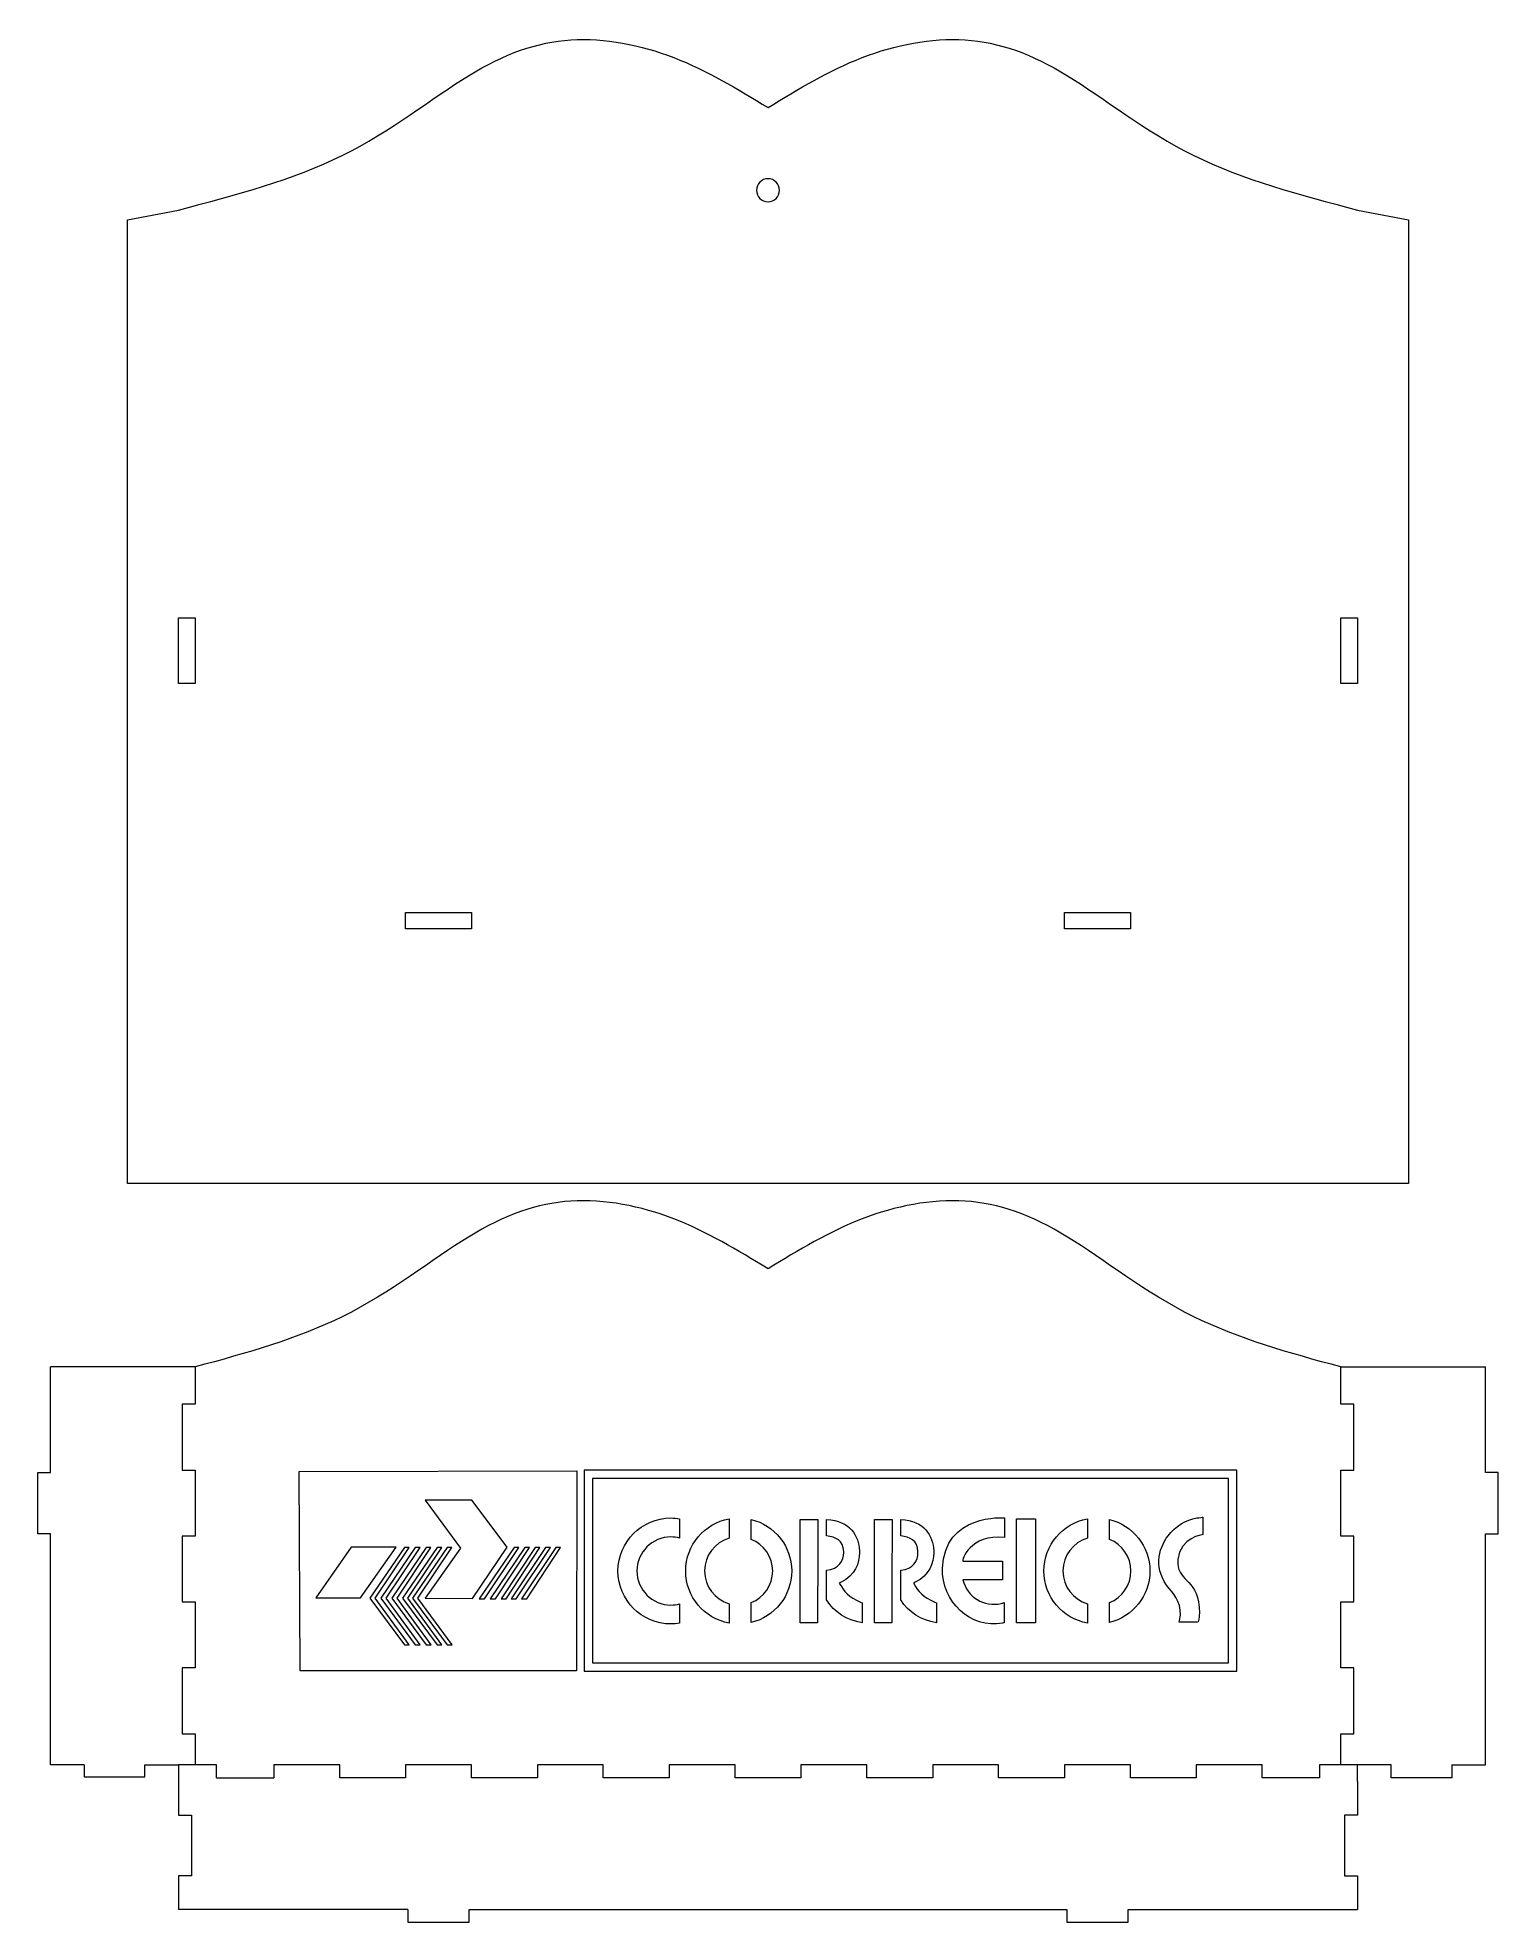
# Model space of a CAD drawing. Header units: centimetres. Extents: x -14.2 to 14.2, y -18.3 to 18.4.
import ezdxf

# ---------------------------------------------------------------- set-up
doc = ezdxf.new("R2010")
doc.units = ezdxf.units.CM
doc.header["$MEASUREMENT"] = 0
doc.layers.add('Camada 1', color=7, linetype='Continuous')

msp = doc.modelspace()

# ---------------------------------------------------------------- linework, layer by layer
at = {"layer": 'Camada 1', "color": 250, "lineweight": 20}
for points, knots in [([(-8.30733, 16.136), (-9.26344, 15.66425), (-10.38172, 15.36782), (-11.50001, 15.07136), (-11.50001, 15.07136), (-11.50001, 15.07136), (-12.5, 14.88146), (-12.5, 14.88146), (-12.5, 14.88146), (-12.5, 14.88146), (-12.5, -3.92024), (-12.5, -3.92024), (-12.5, -3.92024), (-12.5, -3.92024), (12.50001, -3.92024), (12.50001, -3.92024), (12.50001, -3.92024), (12.50001, -3.92024), (12.50001, 14.88146), (12.50001, 14.88146), (12.50001, 14.88146), (12.50001, 14.88146), (11.50002, 15.07136), (11.50002, 15.07136), (11.50002, 15.07136), (10.38173, 15.36782), (9.26345, 15.66425), (8.30734, 16.136), (8.30734, 16.136), (7.35123, 16.60776), (6.5573, 17.25482), (5.84649, 17.68993), (5.84649, 17.68993), (5.13567, 18.12504), (4.50795, 18.3482), (3.84571, 18.39095), (3.84571, 18.39095), (3.1835, 18.43369), (2.48677, 18.29604), (1.84006, 18.04604), (1.84006, 18.04604), (1.19336, 17.79604), (0.59668, 17.43369), (0.00001, 17.07136), (0.00001, 17.07136), (-0.59666, 17.43369), (-1.19335, 17.79604), (-1.84005, 18.04604), (-1.84005, 18.04604), (-2.48676, 18.29604), (-3.18349, 18.43369), (-3.8457, 18.39095), (-3.8457, 18.39095), (-4.50794, 18.3482), (-5.13566, 18.12504), (-5.84648, 17.68993), (-5.84648, 17.68993), (-6.55729, 17.25482), (-7.35122, 16.60776), (-8.30733, 16.136)], [0, 0, 0, 0, 0.0625, 0.0625, 0.0625, 0.0625, 0.125, 0.125, 0.125, 0.125, 0.1875, 0.1875, 0.1875, 0.1875, 0.25, 0.25, 0.25, 0.25, 0.3125, 0.3125, 0.3125, 0.3125, 0.375, 0.375, 0.375, 0.375, 0.4375, 0.4375, 0.4375, 0.4375, 0.5, 0.5, 0.5, 0.5, 0.5625, 0.5625, 0.5625, 0.5625, 0.625, 0.625, 0.625, 0.625, 0.6875, 0.6875, 0.6875, 0.6875, 0.75, 0.75, 0.75, 0.75, 0.8125, 0.8125, 0.8125, 0.8125, 0.875, 0.875, 0.875, 0.875, 1, 1, 1, 1]), ([(-0.22499, 15.45736), (-0.22499, 15.58162), (-0.12425, 15.68236), (0.00001, 15.68236), (0.00001, 15.68236), (0.12427, 15.68236), (0.22501, 15.58162), (0.22501, 15.45736), (0.22501, 15.45736), (0.22501, 15.33309), (0.12427, 15.23236), (0.00001, 15.23236), (0.00001, 15.23236), (-0.12425, 15.23236), (-0.22499, 15.33309), (-0.22499, 15.45736)], [0, 0, 0, 0, 0.2, 0.2, 0.2, 0.2, 0.4, 0.4, 0.4, 0.4, 0.6, 0.6, 0.6, 0.6, 1, 1, 1, 1]), ([(-11.5, 5.83172), (-11.5, 5.83172), (-11.18004, 5.83172), (-11.18004, 5.83172), (-11.18004, 5.83172), (-11.18004, 5.83172), (-11.18004, 7.11728), (-11.18004, 7.11728), (-11.18004, 7.11728), (-11.18004, 7.11728), (-11.5, 7.11728), (-11.5, 7.11728), (-11.5, 7.11728), (-11.5, 7.11728), (-11.5, 5.83172), (-11.5, 5.83172), (-11.5, 5.83172), (-11.5, 5.83172), (-11.5, 5.83172), (-11.5, 5.83172)], [0, 0, 0, 0, 0.16666667, 0.16666667, 0.16666667, 0.16666667, 0.33333333, 0.33333333, 0.33333333, 0.33333333, 0.5, 0.5, 0.5, 0.5, 0.66666667, 0.66666667, 0.66666667, 0.66666667, 1, 1, 1, 1]), ([(11.18005, 5.83172), (11.18005, 5.83172), (11.50001, 5.83172), (11.50001, 5.83172), (11.50001, 5.83172), (11.50001, 5.83172), (11.50001, 7.11728), (11.50001, 7.11728), (11.50001, 7.11728), (11.50001, 7.11728), (11.18005, 7.11728), (11.18005, 7.11728), (11.18005, 7.11728), (11.18005, 7.11728), (11.18005, 5.83172), (11.18005, 5.83172), (11.18005, 5.83172), (11.18005, 5.83172), (11.18005, 5.83172), (11.18005, 5.83172)], [0, 0, 0, 0, 0.16666667, 0.16666667, 0.16666667, 0.16666667, 0.33333333, 0.33333333, 0.33333333, 0.33333333, 0.5, 0.5, 0.5, 0.5, 0.66666667, 0.66666667, 0.66666667, 0.66666667, 1, 1, 1, 1]), ([(-7.07113, 1.0464), (-7.07113, 1.0464), (-5.78557, 1.0464), (-5.78557, 1.0464), (-5.78557, 1.0464), (-5.78557, 1.0464), (-5.78557, 1.36637), (-5.78557, 1.36637), (-5.78557, 1.36637), (-5.78557, 1.36637), (-7.07113, 1.36637), (-7.07113, 1.36637), (-7.07113, 1.36637), (-7.07113, 1.36637), (-7.07113, 1.0464), (-7.07113, 1.0464), (-7.07113, 1.0464), (-7.07113, 1.0464), (-7.07113, 1.0464), (-7.07113, 1.0464)], [0, 0, 0, 0, 0.16666667, 0.16666667, 0.16666667, 0.16666667, 0.33333333, 0.33333333, 0.33333333, 0.33333333, 0.5, 0.5, 0.5, 0.5, 0.66666667, 0.66666667, 0.66666667, 0.66666667, 1, 1, 1, 1]), ([(5.78556, 1.0464), (5.78556, 1.0464), (7.07112, 1.0464), (7.07112, 1.0464), (7.07112, 1.0464), (7.07112, 1.0464), (7.07112, 1.36637), (7.07112, 1.36637), (7.07112, 1.36637), (7.07112, 1.36637), (5.78556, 1.36637), (5.78556, 1.36637), (5.78556, 1.36637), (5.78556, 1.36637), (5.78556, 1.0464), (5.78556, 1.0464), (5.78556, 1.0464), (5.78556, 1.0464), (5.78556, 1.0464), (5.78556, 1.0464)], [0, 0, 0, 0, 0.16666667, 0.16666667, 0.16666667, 0.16666667, 0.33333333, 0.33333333, 0.33333333, 0.33333333, 0.5, 0.5, 0.5, 0.5, 0.66666667, 0.66666667, 0.66666667, 0.66666667, 1, 1, 1, 1])]:
    msp.add_open_spline(points, degree=3, knots=knots, dxfattribs=at)
at = {"layer": 'Camada 1', "color": 250, "lineweight": 9}
for points, knots in [([(11.18004, -15.26451), (11.18004, -15.26451), (11.18004, -14.65638), (11.18004, -14.65638), (11.18004, -14.65638), (11.18004, -14.65638), (11.43001, -14.65638), (11.43001, -14.65638), (11.43001, -14.65638), (11.43001, -14.65638), (11.43001, -13.37082), (11.43001, -13.37082), (11.43001, -13.37082), (11.43001, -13.37082), (11.18004, -13.37082), (11.18004, -13.37082), (11.18004, -13.37082), (11.18004, -13.37082), (11.18004, -12.08524), (11.18004, -12.08524), (11.18004, -12.08524), (11.18004, -12.08524), (11.43001, -12.08524), (11.43001, -12.08524), (11.43001, -12.08524), (11.43001, -12.08524), (11.43001, -10.79917), (11.43001, -10.79917), (11.43001, -10.79917), (11.43001, -10.79917), (11.18004, -10.79917), (11.18004, -10.79917), (11.18004, -10.79917), (11.18004, -10.79917), (11.18004, -9.51359), (11.18004, -9.51359), (11.18004, -9.51359), (11.18004, -9.51359), (11.43001, -9.51359), (11.43001, -9.51359), (11.43001, -9.51359), (11.43001, -9.51359), (11.43001, -8.22751), (11.43001, -8.22751), (11.43001, -8.22751), (11.43001, -8.22751), (11.18004, -8.22751), (11.18004, -8.22751), (11.18004, -8.22751), (11.18004, -8.22751), (11.18004, -7.49946), (11.18004, -7.49946), (11.18004, -7.49946), (10.16979, -7.22985), (9.17221, -6.94657), (8.30733, -6.51983), (8.30733, -6.51983), (7.35122, -6.04809), (6.5573, -5.40102), (5.84648, -4.96591), (5.84648, -4.96591), (5.13566, -4.5308), (4.50794, -4.30763), (3.84571, -4.26489), (3.84571, -4.26489), (3.18349, -4.22214), (2.48676, -4.35979), (1.84005, -4.60979), (1.84005, -4.60979), (1.19335, -4.85979), (0.59667, -5.22214), (0, -5.58447), (0, -5.58447), (-0.59668, -5.22214), (-1.19336, -4.85979), (-1.84006, -4.60979), (-1.84006, -4.60979), (-2.48677, -4.35979), (-3.1835, -4.22214), (-3.84572, -4.26489), (-3.84572, -4.26489), (-4.50795, -4.30763), (-5.13567, -4.5308), (-5.84649, -4.96591), (-5.84649, -4.96591), (-6.55731, -5.40102), (-7.35123, -6.04809), (-8.30734, -6.51983), (-8.30734, -6.51983), (-9.17222, -6.94657), (-10.16979, -7.22985), (-11.18004, -7.49946), (-11.18004, -7.49946), (-11.18004, -7.49946), (-11.18004, -8.22751), (-11.18004, -8.22751), (-11.18004, -8.22751), (-11.18004, -8.22751), (-11.43001, -8.22751), (-11.43001, -8.22751), (-11.43001, -8.22751), (-11.43001, -8.22751), (-11.43001, -9.51359), (-11.43001, -9.51359), (-11.43001, -9.51359), (-11.43001, -9.51359), (-11.18004, -9.51359), (-11.18004, -9.51359), (-11.18004, -9.51359), (-11.18004, -9.51359), (-11.18004, -10.79917), (-11.18004, -10.79917), (-11.18004, -10.79917), (-11.18004, -10.79917), (-11.43001, -10.79917), (-11.43001, -10.79917), (-11.43001, -10.79917), (-11.43001, -10.79917), (-11.43001, -12.08524), (-11.43001, -12.08524), (-11.43001, -12.08524), (-11.43001, -12.08524), (-11.18004, -12.08524), (-11.18004, -12.08524), (-11.18004, -12.08524), (-11.18004, -12.08524), (-11.18004, -13.37082), (-11.18004, -13.37082), (-11.18004, -13.37082), (-11.18004, -13.37082), (-11.43001, -13.37082), (-11.43001, -13.37082), (-11.43001, -13.37082), (-11.43001, -13.37082), (-11.43001, -14.65638), (-11.43001, -14.65638), (-11.43001, -14.65638), (-11.43001, -14.65638), (-11.18004, -14.65638), (-11.18004, -14.65638), (-11.18004, -14.65638), (-11.18004, -14.65638), (-11.18004, -15.26451), (-11.18004, -15.26451)], [0, 0, 0, 0, 0.02702703, 0.02702703, 0.02702703, 0.02702703, 0.05405405, 0.05405405, 0.05405405, 0.05405405, 0.08108108, 0.08108108, 0.08108108, 0.08108108, 0.10810811, 0.10810811, 0.10810811, 0.10810811, 0.13513514, 0.13513514, 0.13513514, 0.13513514, 0.16216216, 0.16216216, 0.16216216, 0.16216216, 0.18918919, 0.18918919, 0.18918919, 0.18918919, 0.21621622, 0.21621622, 0.21621622, 0.21621622, 0.24324324, 0.24324324, 0.24324324, 0.24324324, 0.27027027, 0.27027027, 0.27027027, 0.27027027, 0.2972973, 0.2972973, 0.2972973, 0.2972973, 0.32432432, 0.32432432, 0.32432432, 0.32432432, 0.35135135, 0.35135135, 0.35135135, 0.35135135, 0.37837838, 0.37837838, 0.37837838, 0.37837838, 0.40540541, 0.40540541, 0.40540541, 0.40540541, 0.43243243, 0.43243243, 0.43243243, 0.43243243, 0.45945946, 0.45945946, 0.45945946, 0.45945946, 0.48648649, 0.48648649, 0.48648649, 0.48648649, 0.51351351, 0.51351351, 0.51351351, 0.51351351, 0.54054054, 0.54054054, 0.54054054, 0.54054054, 0.56756757, 0.56756757, 0.56756757, 0.56756757, 0.59459459, 0.59459459, 0.59459459, 0.59459459, 0.62162162, 0.62162162, 0.62162162, 0.62162162, 0.64864865, 0.64864865, 0.64864865, 0.64864865, 0.67567568, 0.67567568, 0.67567568, 0.67567568, 0.7027027, 0.7027027, 0.7027027, 0.7027027, 0.72972973, 0.72972973, 0.72972973, 0.72972973, 0.75675676, 0.75675676, 0.75675676, 0.75675676, 0.78378378, 0.78378378, 0.78378378, 0.78378378, 0.81081081, 0.81081081, 0.81081081, 0.81081081, 0.83783784, 0.83783784, 0.83783784, 0.83783784, 0.86486486, 0.86486486, 0.86486486, 0.86486486, 0.89189189, 0.89189189, 0.89189189, 0.89189189, 0.91891892, 0.91891892, 0.91891892, 0.91891892, 0.94594595, 0.94594595, 0.94594595, 0.94594595, 1, 1, 1, 1]), ([(-13.34177, -15.26451), (-13.34177, -15.26451), (-14.00001, -15.26451), (-14.00001, -15.26451), (-14.00001, -15.26451), (-14.00001, -15.26451), (-14.00001, -10.75638), (-14.00001, -10.75638), (-14.00001, -10.75638), (-14.00001, -10.75638), (-14.24998, -10.75638), (-14.24998, -10.75638), (-14.24998, -10.75638), (-14.24998, -10.75638), (-14.24998, -9.55637), (-14.24998, -9.55637), (-14.24998, -9.55637), (-14.24998, -9.55637), (-14.00001, -9.55637), (-14.00001, -9.55637), (-14.00001, -9.55637), (-14.00001, -9.55637), (-14.00001, -7.49946), (-14.00001, -7.49946)], [0, 0, 0, 0, 0.14285714, 0.14285714, 0.14285714, 0.14285714, 0.28571429, 0.28571429, 0.28571429, 0.28571429, 0.42857143, 0.42857143, 0.42857143, 0.42857143, 0.57142857, 0.57142857, 0.57142857, 0.57142857, 0.71428571, 0.71428571, 0.71428571, 0.71428571, 1, 1, 1, 1]), ([(13.34177, -15.26451), (13.34177, -15.26451), (14.00001, -15.26451), (14.00001, -15.26451), (14.00001, -15.26451), (14.00001, -15.26451), (14.00001, -10.75638), (14.00001, -10.75638), (14.00001, -10.75638), (14.00001, -10.75638), (14.24998, -10.75638), (14.24998, -10.75638), (14.24998, -10.75638), (14.24998, -10.75638), (14.24998, -9.55637), (14.24998, -9.55637), (14.24998, -9.55637), (14.24998, -9.55637), (14.00001, -9.55637), (14.00001, -9.55637), (14.00001, -9.55637), (14.00001, -9.55637), (14.00001, -7.49946), (14.00001, -7.49946)], [0, 0, 0, 0, 0.14285714, 0.14285714, 0.14285714, 0.14285714, 0.28571429, 0.28571429, 0.28571429, 0.28571429, 0.42857143, 0.42857143, 0.42857143, 0.42857143, 0.57142857, 0.57142857, 0.57142857, 0.57142857, 0.71428571, 0.71428571, 0.71428571, 0.71428571, 1, 1, 1, 1]), ([(-6.69232, -12.01365), (-6.69232, -12.01365), (-5.99973, -11.03274), (-5.99973, -11.03274), (-5.99973, -11.03274), (-5.99973, -11.03274), (-6.68731, -10.09758), (-6.68731, -10.09758), (-6.68731, -10.09758), (-6.68731, -10.09758), (-5.78175, -10.09758), (-5.78175, -10.09758), (-5.78175, -10.09758), (-5.78175, -10.09758), (-5.08724, -11.01789), (-5.08724, -11.01789), (-5.08724, -11.01789), (-5.08724, -11.01789), (-5.76287, -12.01496), (-5.76287, -12.01496), (-5.76287, -12.01496), (-5.76287, -12.01496), (-6.69232, -12.01365), (-6.69232, -12.01365)], [0, 0, 0, 0, 0.14285714, 0.14285714, 0.14285714, 0.14285714, 0.28571429, 0.28571429, 0.28571429, 0.28571429, 0.42857143, 0.42857143, 0.42857143, 0.42857143, 0.57142857, 0.57142857, 0.57142857, 0.57142857, 0.71428571, 0.71428571, 0.71428571, 0.71428571, 1, 1, 1, 1]), ([(-1.7283, -10.8375), (-1.7283, -10.8375), (-1.7283, -10.45991), (-1.7283, -10.45991), (-1.7283, -10.45991), (-1.78208, -10.45129), (-1.83725, -10.4468), (-1.89346, -10.4468), (-1.89346, -10.4468), (-2.46451, -10.4468), (-2.92744, -10.90974), (-2.92744, -11.48079), (-2.92744, -11.48079), (-2.92744, -12.05184), (-2.46451, -12.51477), (-1.89346, -12.51477), (-1.89346, -12.51477), (-1.83725, -12.51477), (-1.78208, -12.51028), (-1.7283, -12.50164), (-1.7283, -12.50164), (-1.7283, -12.50164), (-1.7283, -12.12408), (-1.7283, -12.12408), (-1.7283, -12.12408), (-1.7811, -12.13759), (-1.83643, -12.14478), (-1.89346, -12.14478), (-1.89346, -12.14478), (-2.26018, -12.14478), (-2.55746, -11.8475), (-2.55746, -11.48079), (-2.55746, -11.48079), (-2.55746, -11.11408), (-2.26018, -10.8168), (-1.89346, -10.8168), (-1.89346, -10.8168), (-1.83643, -10.8168), (-1.7811, -10.82397), (-1.7283, -10.8375)], [0, 0, 0, 0, 0.09090909, 0.09090909, 0.09090909, 0.09090909, 0.18181818, 0.18181818, 0.18181818, 0.18181818, 0.27272727, 0.27272727, 0.27272727, 0.27272727, 0.36363636, 0.36363636, 0.36363636, 0.36363636, 0.45454545, 0.45454545, 0.45454545, 0.45454545, 0.54545455, 0.54545455, 0.54545455, 0.54545455, 0.63636364, 0.63636364, 0.63636364, 0.63636364, 0.72727273, 0.72727273, 0.72727273, 0.72727273, 0.81818182, 0.81818182, 0.81818182, 0.81818182, 1, 1, 1, 1]), ([(-0.75864, -12.11822), (-1.03453, -12.0376), (-1.23607, -11.78273), (-1.23607, -11.48079), (-1.23607, -11.48079), (-1.23607, -11.17886), (-1.03453, -10.92398), (-0.75864, -10.84336), (-0.75864, -10.84336), (-0.75864, -10.84336), (-0.75864, -10.46359), (-0.75864, -10.46359), (-0.75864, -10.46359), (-1.24064, -10.55142), (-1.60606, -10.97344), (-1.60606, -11.48079), (-1.60606, -11.48079), (-1.60606, -11.98813), (-1.24064, -12.41015), (-0.75864, -12.49799), (-0.75864, -12.49799), (-0.75864, -12.49799), (-0.75864, -12.11822), (-0.75864, -12.11822)], [0, 0, 0, 0, 0.14285714, 0.14285714, 0.14285714, 0.14285714, 0.28571429, 0.28571429, 0.28571429, 0.28571429, 0.42857143, 0.42857143, 0.42857143, 0.42857143, 0.57142857, 0.57142857, 0.57142857, 0.57142857, 0.71428571, 0.71428571, 0.71428571, 0.71428571, 1, 1, 1, 1]), ([(-0.32595, -12.4853), (0.12627, -12.37488), (0.46192, -11.96703), (0.46192, -11.48079), (0.46192, -11.48079), (0.46192, -10.99455), (0.12627, -10.58671), (-0.32595, -10.47628), (-0.32595, -10.47628), (-0.32595, -10.47628), (-0.32595, -10.86391), (-0.32595, -10.86391), (-0.32595, -10.86391), (-0.08109, -10.96169), (0.09192, -11.20103), (0.09192, -11.48079), (0.09192, -11.48079), (0.09192, -11.76055), (-0.08109, -11.99989), (-0.32595, -12.09768), (-0.32595, -12.09768), (-0.32595, -12.09768), (-0.32595, -12.4853), (-0.32595, -12.4853)], [0, 0, 0, 0, 0.14285714, 0.14285714, 0.14285714, 0.14285714, 0.28571429, 0.28571429, 0.28571429, 0.28571429, 0.42857143, 0.42857143, 0.42857143, 0.42857143, 0.57142857, 0.57142857, 0.57142857, 0.57142857, 0.71428571, 0.71428571, 0.71428571, 0.71428571, 1, 1, 1, 1]), ([(0.62942, -10.47789), (0.62942, -10.47789), (0.63005, -12.49367), (0.63005, -12.49367), (0.63005, -12.49367), (0.63005, -12.49367), (0.966, -12.49367), (0.966, -12.49367), (0.966, -12.49367), (0.966, -12.49367), (0.96453, -11.77612), (0.96453, -11.77612), (0.96453, -11.77612), (0.96453, -11.77612), (0.97015, -11.77612), (0.97015, -11.77612), (0.97015, -11.77612), (0.97015, -11.77612), (0.97015, -11.46919), (0.97015, -11.46919), (0.97015, -11.46919), (0.97015, -11.46919), (0.97109, -10.78436), (0.97109, -10.78436), (0.97109, -10.78436), (0.97109, -10.78436), (0.97109, -10.47776), (0.97109, -10.47776), (0.97109, -10.47776), (0.97109, -10.47776), (0.62942, -10.47789), (0.62942, -10.47789)], [0, 0, 0, 0, 0.11111111, 0.11111111, 0.11111111, 0.11111111, 0.22222222, 0.22222222, 0.22222222, 0.22222222, 0.33333333, 0.33333333, 0.33333333, 0.33333333, 0.44444444, 0.44444444, 0.44444444, 0.44444444, 0.55555556, 0.55555556, 0.55555556, 0.55555556, 0.66666667, 0.66666667, 0.66666667, 0.66666667, 0.77777778, 0.77777778, 0.77777778, 0.77777778, 1, 1, 1, 1]), ([(1.14301, -11.46682), (1.14301, -11.46682), (1.14301, -12.04583), (1.14301, -12.04583), (1.14301, -12.04583), (1.29552, -12.28473), (1.54025, -12.44526), (1.83701, -12.49217), (1.83701, -12.49217), (1.83701, -12.49217), (1.83701, -12.10238), (1.83701, -12.10238), (1.83701, -12.10238), (1.83701, -12.10238), (1.80675, -12.09007), (1.80675, -12.09007), (1.80675, -12.09007), (1.57744, -11.99577), (1.47491, -11.86268), (1.4033, -11.73829), (1.4033, -11.73829), (1.4033, -11.73829), (1.39098, -11.71654), (1.39098, -11.71654), (1.39098, -11.71654), (1.39098, -11.71654), (1.40533, -11.71012), (1.4256, -11.7005), (1.4256, -11.7005), (1.70142, -11.56969), (1.78262, -11.32133), (1.78608, -11.12348), (1.78608, -11.12348), (1.78631, -11.11052), (1.78613, -11.09749), (1.78555, -11.08437), (1.78555, -11.08437), (1.77266, -10.79548), (1.60038, -10.49276), (1.14301, -10.47823), (1.14301, -10.47823), (1.14301, -10.47823), (1.14301, -10.79506), (1.14301, -10.79506), (1.14301, -10.79506), (1.31816, -10.81715), (1.4719, -10.88443), (1.47735, -11.09963), (1.47735, -11.09963), (1.47749, -11.10566), (1.47749, -11.1117), (1.47732, -11.11774), (1.47732, -11.11774), (1.47297, -11.27681), (1.39372, -11.44505), (1.14301, -11.46682)], [0, 0, 0, 0, 0.06666667, 0.06666667, 0.06666667, 0.06666667, 0.13333333, 0.13333333, 0.13333333, 0.13333333, 0.2, 0.2, 0.2, 0.2, 0.26666667, 0.26666667, 0.26666667, 0.26666667, 0.33333333, 0.33333333, 0.33333333, 0.33333333, 0.4, 0.4, 0.4, 0.4, 0.46666667, 0.46666667, 0.46666667, 0.46666667, 0.53333333, 0.53333333, 0.53333333, 0.53333333, 0.6, 0.6, 0.6, 0.6, 0.66666667, 0.66666667, 0.66666667, 0.66666667, 0.73333333, 0.73333333, 0.73333333, 0.73333333, 0.8, 0.8, 0.8, 0.8, 0.86666667, 0.86666667, 0.86666667, 0.86666667, 1, 1, 1, 1]), ([(2.07823, -10.47789), (2.07823, -10.47789), (2.07886, -12.49367), (2.07886, -12.49367), (2.07886, -12.49367), (2.07886, -12.49367), (2.41483, -12.49367), (2.41483, -12.49367), (2.41483, -12.49367), (2.41483, -12.49367), (2.41336, -11.77612), (2.41336, -11.77612), (2.41336, -11.77612), (2.41336, -11.77612), (2.41896, -11.77612), (2.41896, -11.77612), (2.41896, -11.77612), (2.41896, -11.77612), (2.41896, -11.46919), (2.41896, -11.46919), (2.41896, -11.46919), (2.41896, -11.46919), (2.41991, -10.78436), (2.41991, -10.78436), (2.41991, -10.78436), (2.41991, -10.78436), (2.41991, -10.47776), (2.41991, -10.47776), (2.41991, -10.47776), (2.41991, -10.47776), (2.07823, -10.47789), (2.07823, -10.47789)], [0, 0, 0, 0, 0.11111111, 0.11111111, 0.11111111, 0.11111111, 0.22222222, 0.22222222, 0.22222222, 0.22222222, 0.33333333, 0.33333333, 0.33333333, 0.33333333, 0.44444444, 0.44444444, 0.44444444, 0.44444444, 0.55555556, 0.55555556, 0.55555556, 0.55555556, 0.66666667, 0.66666667, 0.66666667, 0.66666667, 0.77777778, 0.77777778, 0.77777778, 0.77777778, 1, 1, 1, 1]), ([(2.59183, -11.46682), (2.59183, -11.46682), (2.59183, -12.04583), (2.59183, -12.04583), (2.59183, -12.04583), (2.74434, -12.28473), (2.98907, -12.44526), (3.28583, -12.49217), (3.28583, -12.49217), (3.28583, -12.49217), (3.28583, -12.10238), (3.28583, -12.10238), (3.28583, -12.10238), (3.28583, -12.10238), (3.25557, -12.09007), (3.25557, -12.09007), (3.25557, -12.09007), (3.02625, -11.99577), (2.92374, -11.86268), (2.85212, -11.73829), (2.85212, -11.73829), (2.85212, -11.73829), (2.83979, -11.71654), (2.83979, -11.71654), (2.83979, -11.71654), (2.83979, -11.71654), (2.85414, -11.71012), (2.87443, -11.7005), (2.87443, -11.7005), (3.15024, -11.56969), (3.23145, -11.32133), (3.23489, -11.12348), (3.23489, -11.12348), (3.23513, -11.11052), (3.23496, -11.09749), (3.23437, -11.08437), (3.23437, -11.08437), (3.22147, -10.79548), (3.0492, -10.49276), (2.59183, -10.47823), (2.59183, -10.47823), (2.59183, -10.47823), (2.59183, -10.79506), (2.59183, -10.79506), (2.59183, -10.79506), (2.76698, -10.81715), (2.92071, -10.88443), (2.92616, -11.09963), (2.92616, -11.09963), (2.92631, -11.10566), (2.92631, -11.1117), (2.92615, -11.11774), (2.92615, -11.11774), (2.9218, -11.27681), (2.84254, -11.44505), (2.59183, -11.46682)], [0, 0, 0, 0, 0.06666667, 0.06666667, 0.06666667, 0.06666667, 0.13333333, 0.13333333, 0.13333333, 0.13333333, 0.2, 0.2, 0.2, 0.2, 0.26666667, 0.26666667, 0.26666667, 0.26666667, 0.33333333, 0.33333333, 0.33333333, 0.33333333, 0.4, 0.4, 0.4, 0.4, 0.46666667, 0.46666667, 0.46666667, 0.46666667, 0.53333333, 0.53333333, 0.53333333, 0.53333333, 0.6, 0.6, 0.6, 0.6, 0.66666667, 0.66666667, 0.66666667, 0.66666667, 0.73333333, 0.73333333, 0.73333333, 0.73333333, 0.8, 0.8, 0.8, 0.8, 0.86666667, 0.86666667, 0.86666667, 0.86666667, 1, 1, 1, 1]), ([(4.60765, -12.49093), (4.60765, -12.49093), (4.60765, -12.09838), (4.60765, -12.09838), (4.60765, -12.09838), (4.58816, -12.10498), (4.57144, -12.10978), (4.5514, -12.1145), (4.5514, -12.1145), (4.21708, -12.1935), (3.88201, -11.98652), (3.803, -11.65221), (3.803, -11.65221), (3.803, -11.65221), (4.57855, -11.65599), (4.57855, -11.65599), (4.57855, -11.65599), (4.57855, -11.65599), (4.57497, -11.29085), (4.57497, -11.29085), (4.57497, -11.29085), (4.57497, -11.29085), (3.80535, -11.28666), (3.80535, -11.28666), (3.80535, -11.28666), (3.76592, -11.28645), (3.94478, -10.75109), (4.6118, -10.82934), (4.6118, -10.82934), (4.6118, -10.82934), (4.6118, -10.44452), (4.6118, -10.44452), (4.6118, -10.44452), (4.6118, -10.44141), (3.44311, -10.35959), (3.40484, -11.42771), (3.40484, -11.42771), (3.3819, -12.06754), (3.95587, -12.62238), (4.57367, -12.49792), (4.57367, -12.49792), (4.59395, -12.49384), (4.60765, -12.49093), (4.60765, -12.49093)], [0, 0, 0, 0, 0.08333333, 0.08333333, 0.08333333, 0.08333333, 0.16666667, 0.16666667, 0.16666667, 0.16666667, 0.25, 0.25, 0.25, 0.25, 0.33333333, 0.33333333, 0.33333333, 0.33333333, 0.41666667, 0.41666667, 0.41666667, 0.41666667, 0.5, 0.5, 0.5, 0.5, 0.58333333, 0.58333333, 0.58333333, 0.58333333, 0.66666667, 0.66666667, 0.66666667, 0.66666667, 0.75, 0.75, 0.75, 0.75, 0.83333333, 0.83333333, 0.83333333, 0.83333333, 1, 1, 1, 1]), ([(4.84695, -12.49512), (4.84695, -12.49512), (5.22035, -12.49512), (5.22035, -12.49512), (5.22035, -12.49512), (5.22035, -12.49512), (5.22035, -10.46476), (5.22035, -10.46476), (5.22035, -10.46476), (5.22035, -10.46476), (4.84695, -10.46476), (4.84695, -10.46476), (4.84695, -10.46476), (4.84695, -10.46476), (4.84695, -12.49512), (4.84695, -12.49512)], [0, 0, 0, 0, 0.2, 0.2, 0.2, 0.2, 0.4, 0.4, 0.4, 0.4, 0.6, 0.6, 0.6, 0.6, 1, 1, 1, 1]), ([(6.23098, -12.11822), (5.95509, -12.0376), (5.75356, -11.78273), (5.75356, -11.48079), (5.75356, -11.48079), (5.75356, -11.17886), (5.95509, -10.92398), (6.23098, -10.84336), (6.23098, -10.84336), (6.23098, -10.84336), (6.23098, -10.46359), (6.23098, -10.46359), (6.23098, -10.46359), (5.74898, -10.55142), (5.38357, -10.97344), (5.38357, -11.48079), (5.38357, -11.48079), (5.38357, -11.98813), (5.74898, -12.41015), (6.23098, -12.49799), (6.23098, -12.49799), (6.23098, -12.49799), (6.23098, -12.11822), (6.23098, -12.11822)], [0, 0, 0, 0, 0.14285714, 0.14285714, 0.14285714, 0.14285714, 0.28571429, 0.28571429, 0.28571429, 0.28571429, 0.42857143, 0.42857143, 0.42857143, 0.42857143, 0.57142857, 0.57142857, 0.57142857, 0.57142857, 0.71428571, 0.71428571, 0.71428571, 0.71428571, 1, 1, 1, 1]), ([(6.66367, -12.4853), (7.11589, -12.37488), (7.45153, -11.96703), (7.45153, -11.48079), (7.45153, -11.48079), (7.45153, -10.99455), (7.11589, -10.58671), (6.66367, -10.47628), (6.66367, -10.47628), (6.66367, -10.47628), (6.66367, -10.86391), (6.66367, -10.86391), (6.66367, -10.86391), (6.90852, -10.96169), (7.08154, -11.20103), (7.08154, -11.48079), (7.08154, -11.48079), (7.08154, -11.76055), (6.90852, -11.99989), (6.66367, -12.09768), (6.66367, -12.09768), (6.66367, -12.09768), (6.66367, -12.4853), (6.66367, -12.4853)], [0, 0, 0, 0, 0.14285714, 0.14285714, 0.14285714, 0.14285714, 0.28571429, 0.28571429, 0.28571429, 0.28571429, 0.42857143, 0.42857143, 0.42857143, 0.42857143, 0.57142857, 0.57142857, 0.57142857, 0.57142857, 0.71428571, 0.71428571, 0.71428571, 0.71428571, 1, 1, 1, 1]), ([(8.48528, -10.76823), (8.48528, -10.76823), (8.48642, -10.43074), (8.48642, -10.43074), (8.48642, -10.43074), (8.48642, -10.43074), (8.41606, -10.43928), (8.36958, -10.44679), (8.36958, -10.44679), (8.15842, -10.48089), (7.94688, -10.60947), (7.80631, -10.79268), (7.80631, -10.79268), (7.6054, -11.05457), (7.52334, -11.46309), (7.82912, -11.8223), (7.82912, -11.8223), (7.94046, -11.95308), (8.10175, -12.15453), (8.02926, -12.44862), (8.02926, -12.44862), (8.02475, -12.46692), (8.02117, -12.4808), (8.02117, -12.4808), (8.02117, -12.4808), (8.02117, -12.4808), (8.11085, -12.47848), (8.20057, -12.47707), (8.20057, -12.47707), (8.29334, -12.47562), (8.39235, -12.47849), (8.39404, -12.47456), (8.39404, -12.47456), (8.41898, -12.41612), (8.41992, -12.27654), (8.41299, -12.1866), (8.41299, -12.1866), (8.36829, -11.60701), (7.95905, -11.68358), (7.99862, -11.25902), (7.99862, -11.25902), (8.04024, -10.81254), (8.48524, -10.78005), (8.48528, -10.76823)], [0, 0, 0, 0, 0.08333333, 0.08333333, 0.08333333, 0.08333333, 0.16666667, 0.16666667, 0.16666667, 0.16666667, 0.25, 0.25, 0.25, 0.25, 0.33333333, 0.33333333, 0.33333333, 0.33333333, 0.41666667, 0.41666667, 0.41666667, 0.41666667, 0.5, 0.5, 0.5, 0.5, 0.58333333, 0.58333333, 0.58333333, 0.58333333, 0.66666667, 0.66666667, 0.66666667, 0.66666667, 0.75, 0.75, 0.75, 0.75, 0.83333333, 0.83333333, 0.83333333, 0.83333333, 1, 1, 1, 1]), ([(-7.9527, -12.00347), (-7.9527, -12.00347), (-8.82065, -12.00324), (-8.82065, -12.00324), (-8.82065, -12.00324), (-8.82065, -12.00324), (-8.13322, -11.01803), (-8.13322, -11.01803), (-8.13322, -11.01803), (-8.13322, -11.01803), (-7.25446, -11.01666), (-7.25446, -11.01666), (-7.25446, -11.01666), (-7.25446, -11.01666), (-7.9527, -12.00347), (-7.9527, -12.00347)], [0, 0, 0, 0, 0.2, 0.2, 0.2, 0.2, 0.4, 0.4, 0.4, 0.4, 0.6, 0.6, 0.6, 0.6, 1, 1, 1, 1]), ([(-7.00097, -11.02554), (-7.00097, -11.02554), (-7.66305, -12.00821), (-7.66305, -12.00821), (-7.66305, -12.00821), (-7.66305, -12.00821), (-6.9992, -12.92116), (-6.9992, -12.92116), (-6.9992, -12.92116), (-6.9992, -12.92116), (-7.09446, -12.92451), (-7.09446, -12.92451), (-7.09446, -12.92451), (-7.09446, -12.92451), (-7.76741, -12.01291), (-7.76741, -12.01291), (-7.76741, -12.01291), (-7.76741, -12.01291), (-7.09353, -11.02346), (-7.09353, -11.02346), (-7.09353, -11.02346), (-7.09353, -11.02346), (-7.00097, -11.02554), (-7.00097, -11.02554)], [0, 0, 0, 0, 0.14285714, 0.14285714, 0.14285714, 0.14285714, 0.28571429, 0.28571429, 0.28571429, 0.28571429, 0.42857143, 0.42857143, 0.42857143, 0.42857143, 0.57142857, 0.57142857, 0.57142857, 0.57142857, 0.71428571, 0.71428571, 0.71428571, 0.71428571, 1, 1, 1, 1]), ([(-6.78881, -11.02554), (-6.78881, -11.02554), (-7.45089, -12.00821), (-7.45089, -12.00821), (-7.45089, -12.00821), (-7.45089, -12.00821), (-6.78704, -12.92116), (-6.78704, -12.92116), (-6.78704, -12.92116), (-6.78704, -12.92116), (-6.88231, -12.92451), (-6.88231, -12.92451), (-6.88231, -12.92451), (-6.88231, -12.92451), (-7.55524, -12.01291), (-7.55524, -12.01291), (-7.55524, -12.01291), (-7.55524, -12.01291), (-6.88137, -11.02346), (-6.88137, -11.02346), (-6.88137, -11.02346), (-6.88137, -11.02346), (-6.78881, -11.02554), (-6.78881, -11.02554)], [0, 0, 0, 0, 0.14285714, 0.14285714, 0.14285714, 0.14285714, 0.28571429, 0.28571429, 0.28571429, 0.28571429, 0.42857143, 0.42857143, 0.42857143, 0.42857143, 0.57142857, 0.57142857, 0.57142857, 0.57142857, 0.71428571, 0.71428571, 0.71428571, 0.71428571, 1, 1, 1, 1]), ([(-6.57664, -11.02554), (-6.57664, -11.02554), (-7.23872, -12.00821), (-7.23872, -12.00821), (-7.23872, -12.00821), (-7.23872, -12.00821), (-6.57487, -12.92116), (-6.57487, -12.92116), (-6.57487, -12.92116), (-6.57487, -12.92116), (-6.67014, -12.92451), (-6.67014, -12.92451), (-6.67014, -12.92451), (-6.67014, -12.92451), (-7.34308, -12.01291), (-7.34308, -12.01291), (-7.34308, -12.01291), (-7.34308, -12.01291), (-6.66922, -11.02346), (-6.66922, -11.02346), (-6.66922, -11.02346), (-6.66922, -11.02346), (-6.57664, -11.02554), (-6.57664, -11.02554)], [0, 0, 0, 0, 0.14285714, 0.14285714, 0.14285714, 0.14285714, 0.28571429, 0.28571429, 0.28571429, 0.28571429, 0.42857143, 0.42857143, 0.42857143, 0.42857143, 0.57142857, 0.57142857, 0.57142857, 0.57142857, 0.71428571, 0.71428571, 0.71428571, 0.71428571, 1, 1, 1, 1]), ([(-6.36448, -11.02554), (-6.36448, -11.02554), (-7.02657, -12.00821), (-7.02657, -12.00821), (-7.02657, -12.00821), (-7.02657, -12.00821), (-6.36271, -12.92116), (-6.36271, -12.92116), (-6.36271, -12.92116), (-6.36271, -12.92116), (-6.45797, -12.92451), (-6.45797, -12.92451), (-6.45797, -12.92451), (-6.45797, -12.92451), (-7.13092, -12.01291), (-7.13092, -12.01291), (-7.13092, -12.01291), (-7.13092, -12.01291), (-6.45705, -11.02346), (-6.45705, -11.02346), (-6.45705, -11.02346), (-6.45705, -11.02346), (-6.36448, -11.02554), (-6.36448, -11.02554)], [0, 0, 0, 0, 0.14285714, 0.14285714, 0.14285714, 0.14285714, 0.28571429, 0.28571429, 0.28571429, 0.28571429, 0.42857143, 0.42857143, 0.42857143, 0.42857143, 0.57142857, 0.57142857, 0.57142857, 0.57142857, 0.71428571, 0.71428571, 0.71428571, 0.71428571, 1, 1, 1, 1]), ([(-6.16747, -11.02554), (-6.16747, -11.02554), (-6.82956, -12.00821), (-6.82956, -12.00821), (-6.82956, -12.00821), (-6.82956, -12.00821), (-6.16571, -12.92116), (-6.16571, -12.92116), (-6.16571, -12.92116), (-6.16571, -12.92116), (-6.26097, -12.92451), (-6.26097, -12.92451), (-6.26097, -12.92451), (-6.26097, -12.92451), (-6.93391, -12.01291), (-6.93391, -12.01291), (-6.93391, -12.01291), (-6.93391, -12.01291), (-6.26005, -11.02346), (-6.26005, -11.02346), (-6.26005, -11.02346), (-6.26005, -11.02346), (-6.16747, -11.02554), (-6.16747, -11.02554)], [0, 0, 0, 0, 0.14285714, 0.14285714, 0.14285714, 0.14285714, 0.28571429, 0.28571429, 0.28571429, 0.28571429, 0.42857143, 0.42857143, 0.42857143, 0.42857143, 0.57142857, 0.57142857, 0.57142857, 0.57142857, 0.71428571, 0.71428571, 0.71428571, 0.71428571, 1, 1, 1, 1]), ([(-5.63279, -12.02404), (-5.63279, -12.02404), (-4.95327, -11.02346), (-4.95327, -11.02346), (-4.95327, -11.02346), (-4.95327, -11.02346), (-4.8607, -11.02561), (-4.8607, -11.02561), (-4.8607, -11.02561), (-4.8607, -11.02561), (-5.53178, -12.02404), (-5.53178, -12.02404), (-5.53178, -12.02404), (-5.53178, -12.02404), (-5.63279, -12.02404), (-5.63279, -12.02404)], [0, 0, 0, 0, 0.2, 0.2, 0.2, 0.2, 0.4, 0.4, 0.4, 0.4, 0.6, 0.6, 0.6, 0.6, 1, 1, 1, 1]), ([(-5.42063, -12.02404), (-5.42063, -12.02404), (-4.7454, -11.02346), (-4.7454, -11.02346), (-4.7454, -11.02346), (-4.7454, -11.02346), (-4.65283, -11.02561), (-4.65283, -11.02561), (-4.65283, -11.02561), (-4.65283, -11.02561), (-5.31962, -12.02404), (-5.31962, -12.02404), (-5.31962, -12.02404), (-5.31962, -12.02404), (-5.42063, -12.02404), (-5.42063, -12.02404)], [0, 0, 0, 0, 0.2, 0.2, 0.2, 0.2, 0.4, 0.4, 0.4, 0.4, 0.6, 0.6, 0.6, 0.6, 1, 1, 1, 1]), ([(-5.20847, -12.02404), (-5.20847, -12.02404), (-4.54183, -11.02346), (-4.54183, -11.02346), (-4.54183, -11.02346), (-4.54183, -11.02346), (-4.44926, -11.02561), (-4.44926, -11.02561), (-4.44926, -11.02561), (-4.44926, -11.02561), (-5.10746, -12.02404), (-5.10746, -12.02404), (-5.10746, -12.02404), (-5.10746, -12.02404), (-5.20847, -12.02404), (-5.20847, -12.02404)], [0, 0, 0, 0, 0.2, 0.2, 0.2, 0.2, 0.4, 0.4, 0.4, 0.4, 0.6, 0.6, 0.6, 0.6, 1, 1, 1, 1]), ([(-5.01346, -12.02404), (-5.01346, -12.02404), (-4.33824, -11.02346), (-4.33824, -11.02346), (-4.33824, -11.02346), (-4.33824, -11.02346), (-4.24568, -11.02561), (-4.24568, -11.02561), (-4.24568, -11.02561), (-4.24568, -11.02561), (-4.91246, -12.02404), (-4.91246, -12.02404), (-4.91246, -12.02404), (-4.91246, -12.02404), (-5.01346, -12.02404), (-5.01346, -12.02404)], [0, 0, 0, 0, 0.2, 0.2, 0.2, 0.2, 0.4, 0.4, 0.4, 0.4, 0.6, 0.6, 0.6, 0.6, 1, 1, 1, 1]), ([(-4.80788, -12.02404), (-4.80788, -12.02404), (-4.14124, -11.02346), (-4.14124, -11.02346), (-4.14124, -11.02346), (-4.14124, -11.02346), (-4.04867, -11.02561), (-4.04867, -11.02561), (-4.04867, -11.02561), (-4.04867, -11.02561), (-4.70687, -12.02404), (-4.70687, -12.02404), (-4.70687, -12.02404), (-4.70687, -12.02404), (-4.80788, -12.02404), (-4.80788, -12.02404)], [0, 0, 0, 0, 0.2, 0.2, 0.2, 0.2, 0.4, 0.4, 0.4, 0.4, 0.6, 0.6, 0.6, 0.6, 1, 1, 1, 1]), ([(-13.34177, -15.26451), (-13.34177, -15.26451), (-13.34177, -15.49451), (-13.34177, -15.49451), (-13.34177, -15.49451), (-13.34177, -15.49451), (-12.15864, -15.49451), (-12.15864, -15.49451), (-12.15864, -15.49451), (-12.15864, -15.49451), (-12.15864, -15.26451), (-12.15864, -15.26451), (-12.15864, -15.26451), (-12.15864, -15.26451), (-11.50001, -15.26451), (-11.50001, -15.26451)], [0, 0, 0, 0, 0.2, 0.2, 0.2, 0.2, 0.4, 0.4, 0.4, 0.4, 0.6, 0.6, 0.6, 0.6, 1, 1, 1, 1]), ([(-10.76157, -15.51448), (-10.76157, -15.51448), (-10.76157, -15.26451), (-10.76157, -15.26451), (-10.76157, -15.26451), (-10.76157, -15.26451), (-11.50001, -15.26451), (-11.50001, -15.26451), (-11.50001, -15.26451), (-11.50001, -15.26451), (-11.50001, -15.58448), (-11.50001, -15.58448)], [0, 0, 0, 0, 0.25, 0.25, 0.25, 0.25, 0.5, 0.5, 0.5, 0.5, 1, 1, 1, 1]), ([(9.64274, -15.51448), (9.64274, -15.51448), (9.64274, -15.26451), (9.64274, -15.26451), (9.64274, -15.26451), (9.64274, -15.26451), (8.35717, -15.26451), (8.35717, -15.26451), (8.35717, -15.26451), (8.35717, -15.26451), (8.35717, -15.51448), (8.35717, -15.51448), (8.35717, -15.51448), (8.35717, -15.51448), (7.07108, -15.51448), (7.07108, -15.51448), (7.07108, -15.51448), (7.07108, -15.51448), (7.07108, -15.26451), (7.07108, -15.26451), (7.07108, -15.26451), (7.07108, -15.26451), (5.78552, -15.26451), (5.78552, -15.26451), (5.78552, -15.26451), (5.78552, -15.26451), (5.78552, -15.51448), (5.78552, -15.51448), (5.78552, -15.51448), (5.78552, -15.51448), (4.49996, -15.51448), (4.49996, -15.51448), (4.49996, -15.51448), (4.49996, -15.51448), (4.49996, -15.26451), (4.49996, -15.26451), (4.49996, -15.26451), (4.49996, -15.26451), (3.21439, -15.26451), (3.21439, -15.26451), (3.21439, -15.26451), (3.21439, -15.26451), (3.21439, -15.51448), (3.21439, -15.51448), (3.21439, -15.51448), (3.21439, -15.51448), (1.92831, -15.51448), (1.92831, -15.51448), (1.92831, -15.51448), (1.92831, -15.51448), (1.92831, -15.26451), (1.92831, -15.26451), (1.92831, -15.26451), (1.92831, -15.26451), (0.64274, -15.26451), (0.64274, -15.26451), (0.64274, -15.26451), (0.64274, -15.26451), (0.64274, -15.51448), (0.64274, -15.51448), (0.64274, -15.51448), (0.64274, -15.51448), (-0.64283, -15.51448), (-0.64283, -15.51448), (-0.64283, -15.51448), (-0.64283, -15.51448), (-0.64283, -15.26451), (-0.64283, -15.26451), (-0.64283, -15.26451), (-0.64283, -15.26451), (-1.9284, -15.26451), (-1.9284, -15.26451), (-1.9284, -15.26451), (-1.9284, -15.26451), (-1.9284, -15.51448), (-1.9284, -15.51448), (-1.9284, -15.51448), (-1.9284, -15.51448), (-3.21448, -15.51448), (-3.21448, -15.51448), (-3.21448, -15.51448), (-3.21448, -15.51448), (-3.21448, -15.26451), (-3.21448, -15.26451), (-3.21448, -15.26451), (-3.21448, -15.26451), (-4.50005, -15.26451), (-4.50005, -15.26451), (-4.50005, -15.26451), (-4.50005, -15.26451), (-4.50005, -15.51448), (-4.50005, -15.51448), (-4.50005, -15.51448), (-4.50005, -15.51448), (-5.78561, -15.51448), (-5.78561, -15.51448), (-5.78561, -15.51448), (-5.78561, -15.51448), (-5.78561, -15.26451), (-5.78561, -15.26451), (-5.78561, -15.26451), (-5.78561, -15.26451), (-7.07118, -15.26451), (-7.07118, -15.26451), (-7.07118, -15.26451), (-7.07118, -15.26451), (-7.07118, -15.51448), (-7.07118, -15.51448), (-7.07118, -15.51448), (-7.07118, -15.51448), (-8.35725, -15.51448), (-8.35725, -15.51448), (-8.35725, -15.51448), (-8.35725, -15.51448), (-8.35725, -15.26451), (-8.35725, -15.26451), (-8.35725, -15.26451), (-8.35725, -15.26451), (-9.64283, -15.26451), (-9.64283, -15.26451), (-9.64283, -15.26451), (-9.64283, -15.26451), (-9.64283, -15.51448), (-9.64283, -15.51448)], [0, 0, 0, 0, 0.03125, 0.03125, 0.03125, 0.03125, 0.0625, 0.0625, 0.0625, 0.0625, 0.09375, 0.09375, 0.09375, 0.09375, 0.125, 0.125, 0.125, 0.125, 0.15625, 0.15625, 0.15625, 0.15625, 0.1875, 0.1875, 0.1875, 0.1875, 0.21875, 0.21875, 0.21875, 0.21875, 0.25, 0.25, 0.25, 0.25, 0.28125, 0.28125, 0.28125, 0.28125, 0.3125, 0.3125, 0.3125, 0.3125, 0.34375, 0.34375, 0.34375, 0.34375, 0.375, 0.375, 0.375, 0.375, 0.40625, 0.40625, 0.40625, 0.40625, 0.4375, 0.4375, 0.4375, 0.4375, 0.46875, 0.46875, 0.46875, 0.46875, 0.5, 0.5, 0.5, 0.5, 0.53125, 0.53125, 0.53125, 0.53125, 0.5625, 0.5625, 0.5625, 0.5625, 0.59375, 0.59375, 0.59375, 0.59375, 0.625, 0.625, 0.625, 0.625, 0.65625, 0.65625, 0.65625, 0.65625, 0.6875, 0.6875, 0.6875, 0.6875, 0.71875, 0.71875, 0.71875, 0.71875, 0.75, 0.75, 0.75, 0.75, 0.78125, 0.78125, 0.78125, 0.78125, 0.8125, 0.8125, 0.8125, 0.8125, 0.84375, 0.84375, 0.84375, 0.84375, 0.875, 0.875, 0.875, 0.875, 0.90625, 0.90625, 0.90625, 0.90625, 0.9375, 0.9375, 0.9375, 0.9375, 1, 1, 1, 1]), ([(11.49995, -15.58448), (11.49995, -15.58448), (11.49995, -15.26451), (11.49995, -15.26451), (11.49995, -15.26451), (11.49995, -15.26451), (10.76151, -15.26451), (10.76151, -15.26451), (10.76151, -15.26451), (10.76151, -15.26451), (10.76151, -15.51448), (10.76151, -15.51448)], [0, 0, 0, 0, 0.25, 0.25, 0.25, 0.25, 0.5, 0.5, 0.5, 0.5, 1, 1, 1, 1]), ([(13.34177, -15.26451), (13.34177, -15.26451), (13.34177, -15.51451), (13.34177, -15.51451), (13.34177, -15.51451), (13.34177, -15.51451), (12.15864, -15.51451), (12.15864, -15.51451), (12.15864, -15.51451), (12.15864, -15.51451), (12.15864, -15.26451), (12.15864, -15.26451), (12.15864, -15.26451), (12.15864, -15.26451), (11.18004, -15.26451), (11.18004, -15.26451)], [0, 0, 0, 0, 0.2, 0.2, 0.2, 0.2, 0.4, 0.4, 0.4, 0.4, 0.6, 0.6, 0.6, 0.6, 1, 1, 1, 1]), ([(-11.50001, -15.58448), (-11.50001, -15.58448), (-11.50001, -16.24311), (-11.50001, -16.24311), (-11.50001, -16.24311), (-11.50001, -16.24311), (-11.25001, -16.24311), (-11.25001, -16.24311), (-11.25001, -16.24311), (-11.25001, -16.24311), (-11.25001, -17.42624), (-11.25001, -17.42624), (-11.25001, -17.42624), (-11.25001, -17.42624), (-11.50001, -17.42624), (-11.50001, -17.42624), (-11.50001, -17.42624), (-11.50001, -17.42624), (-11.50001, -18.08488), (-11.50001, -18.08488)], [0, 0, 0, 0, 0.16666667, 0.16666667, 0.16666667, 0.16666667, 0.33333333, 0.33333333, 0.33333333, 0.33333333, 0.5, 0.5, 0.5, 0.5, 0.66666667, 0.66666667, 0.66666667, 0.66666667, 1, 1, 1, 1]), ([(11.49995, -15.58448), (11.49995, -15.58448), (11.49995, -16.24311), (11.49995, -16.24311), (11.49995, -16.24311), (11.49995, -16.24311), (11.24995, -16.24311), (11.24995, -16.24311), (11.24995, -16.24311), (11.24995, -16.24311), (11.24995, -17.42624), (11.24995, -17.42624), (11.24995, -17.42624), (11.24995, -17.42624), (11.49995, -17.42624), (11.49995, -17.42624), (11.49995, -17.42624), (11.49995, -17.42624), (11.49995, -18.08488), (11.49995, -18.08488)], [0, 0, 0, 0, 0.16666667, 0.16666667, 0.16666667, 0.16666667, 0.33333333, 0.33333333, 0.33333333, 0.33333333, 0.5, 0.5, 0.5, 0.5, 0.66666667, 0.66666667, 0.66666667, 0.66666667, 1, 1, 1, 1]), ([(-7.02837, -18.08488), (-7.02837, -18.08488), (-7.02837, -18.33484), (-7.02837, -18.33484), (-7.02837, -18.33484), (-7.02837, -18.33484), (-5.82837, -18.33484), (-5.82837, -18.33484), (-5.82837, -18.33484), (-5.82837, -18.33484), (-5.82837, -18.08488), (-5.82837, -18.08488), (-5.82837, -18.08488), (-5.82837, -18.08488), (5.82831, -18.08488), (5.82831, -18.08488), (5.82831, -18.08488), (5.82831, -18.08488), (5.82831, -18.33484), (5.82831, -18.33484), (5.82831, -18.33484), (5.82831, -18.33484), (7.02831, -18.33484), (7.02831, -18.33484), (7.02831, -18.33484), (7.02831, -18.33484), (7.02831, -18.08488), (7.02831, -18.08488)], [0, 0, 0, 0, 0.125, 0.125, 0.125, 0.125, 0.25, 0.25, 0.25, 0.25, 0.375, 0.375, 0.375, 0.375, 0.5, 0.5, 0.5, 0.5, 0.625, 0.625, 0.625, 0.625, 0.75, 0.75, 0.75, 0.75, 1, 1, 1, 1])]:
    msp.add_open_spline(points, degree=3, knots=knots, dxfattribs=at)
at = {"layer": 'Camada 1', "color": 250, "lineweight": 20}
for points in [[(-11.18004, -7.49946), (-11.18004, -7.49946), (-14.00001, -7.49946), (-14.00001, -7.49946)], [(11.18004, -7.49946), (11.18004, -7.49946), (14.00001, -7.49946), (14.00001, -7.49946)]]:
    msp.add_open_spline(points, degree=3, dxfattribs=at)
at = {"layer": 'Camada 1', "color": 240, "lineweight": 9}
for points in [[(-9.12591, -13.43008), (-9.12591, -13.43008), (-3.73765, -13.42585), (-3.73765, -13.42585), (-3.73765, -13.42585), (-3.73765, -13.42585), (-3.73178, -9.52605), (-3.73178, -9.52605), (-3.73178, -9.52605), (-3.73178, -9.52605), (-9.14795, -9.5375), (-9.14795, -9.5375), (-9.14795, -9.5375), (-9.14795, -9.5375), (-9.12591, -13.43008), (-9.12591, -13.43008)], [(-3.58899, -9.51359), (-3.58899, -9.51359), (9.14795, -9.51359), (9.14795, -9.51359), (9.14795, -9.51359), (9.14795, -9.51359), (9.14795, -13.43265), (9.14795, -13.43265), (9.14795, -13.43265), (9.14795, -13.43265), (-3.58899, -13.43265), (-3.58899, -13.43265), (-3.58899, -13.43265), (-3.58899, -13.43265), (-3.58899, -9.51359), (-3.58899, -9.51359)], [(-3.42569, -9.67688), (-3.42569, -9.67688), (8.98465, -9.67688), (8.98465, -9.67688), (8.98465, -9.67688), (8.98465, -9.67688), (8.98465, -13.26936), (8.98465, -13.26936), (8.98465, -13.26936), (8.98465, -13.26936), (-3.42569, -13.26936), (-3.42569, -13.26936), (-3.42569, -13.26936), (-3.42569, -13.26936), (-3.42569, -9.67688), (-3.42569, -9.67688)]]:
    msp.add_open_spline(points, degree=3, knots=[0, 0, 0, 0, 0.2, 0.2, 0.2, 0.2, 0.4, 0.4, 0.4, 0.4, 0.6, 0.6, 0.6, 0.6, 1, 1, 1, 1], dxfattribs=at)
at = {"layer": 'Camada 1', "color": 250, "lineweight": 9}
for points in [[(-10.76157, -15.51448), (-10.76157, -15.51448), (-9.64283, -15.51448), (-9.64283, -15.51448)], [(10.76151, -15.51448), (10.76151, -15.51448), (9.64277, -15.51448), (9.64277, -15.51448)], [(-7.02837, -18.08488), (-7.02837, -18.08488), (-11.50001, -18.08488), (-11.50001, -18.08488)], [(7.02831, -18.08488), (7.02831, -18.08488), (11.49995, -18.08488), (11.49995, -18.08488)]]:
    msp.add_open_spline(points, degree=3, dxfattribs=at)

doc.saveas('drawing.dxf')
